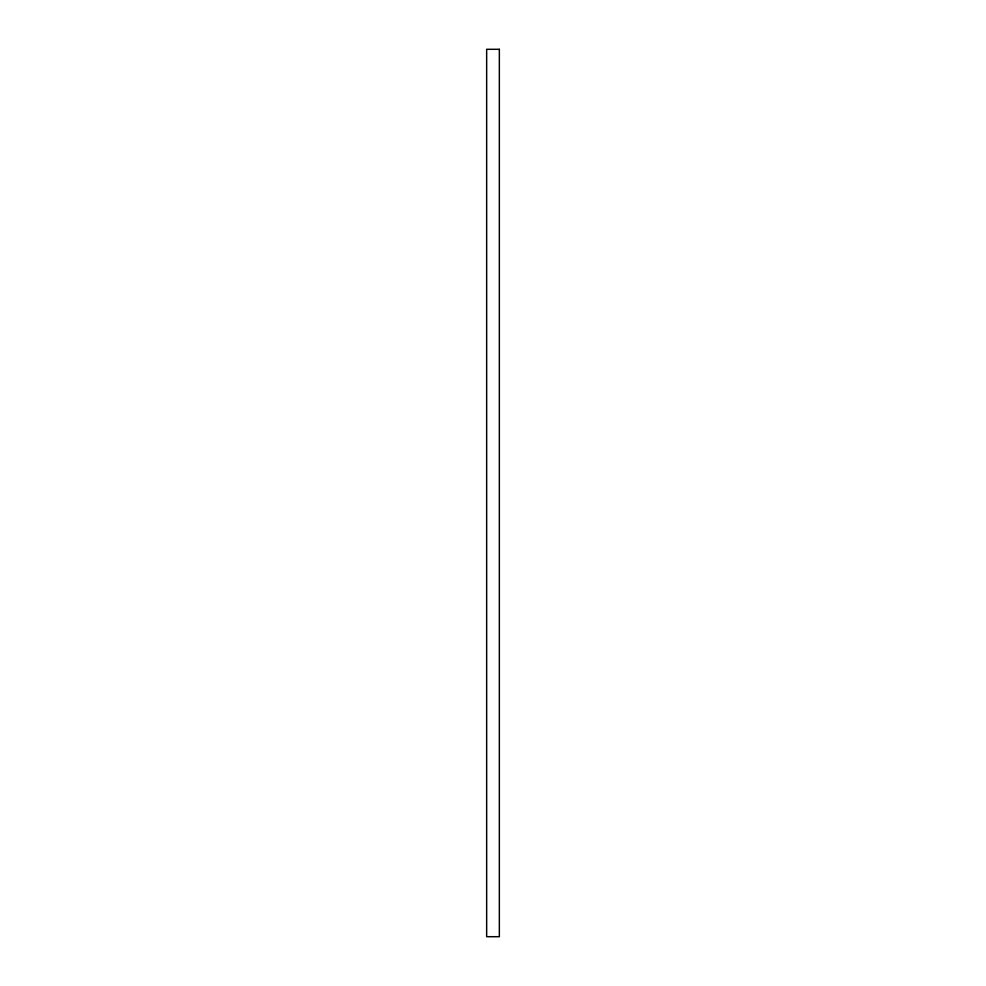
<?xml version="1.0" encoding="UTF-8"?>
<svg xmlns="http://www.w3.org/2000/svg" width="986" height="986" viewBox="0 0 986 986"><rect width="100%" height="100%" fill="white"/><g stroke="black" fill="none" stroke-linecap="round" stroke-linejoin="round"><path stroke-width="1.48" d="M499.347 49.3L486.653 49.3L486.653 936.7L499.347 936.7L499.347 49.3"/></g></svg>
